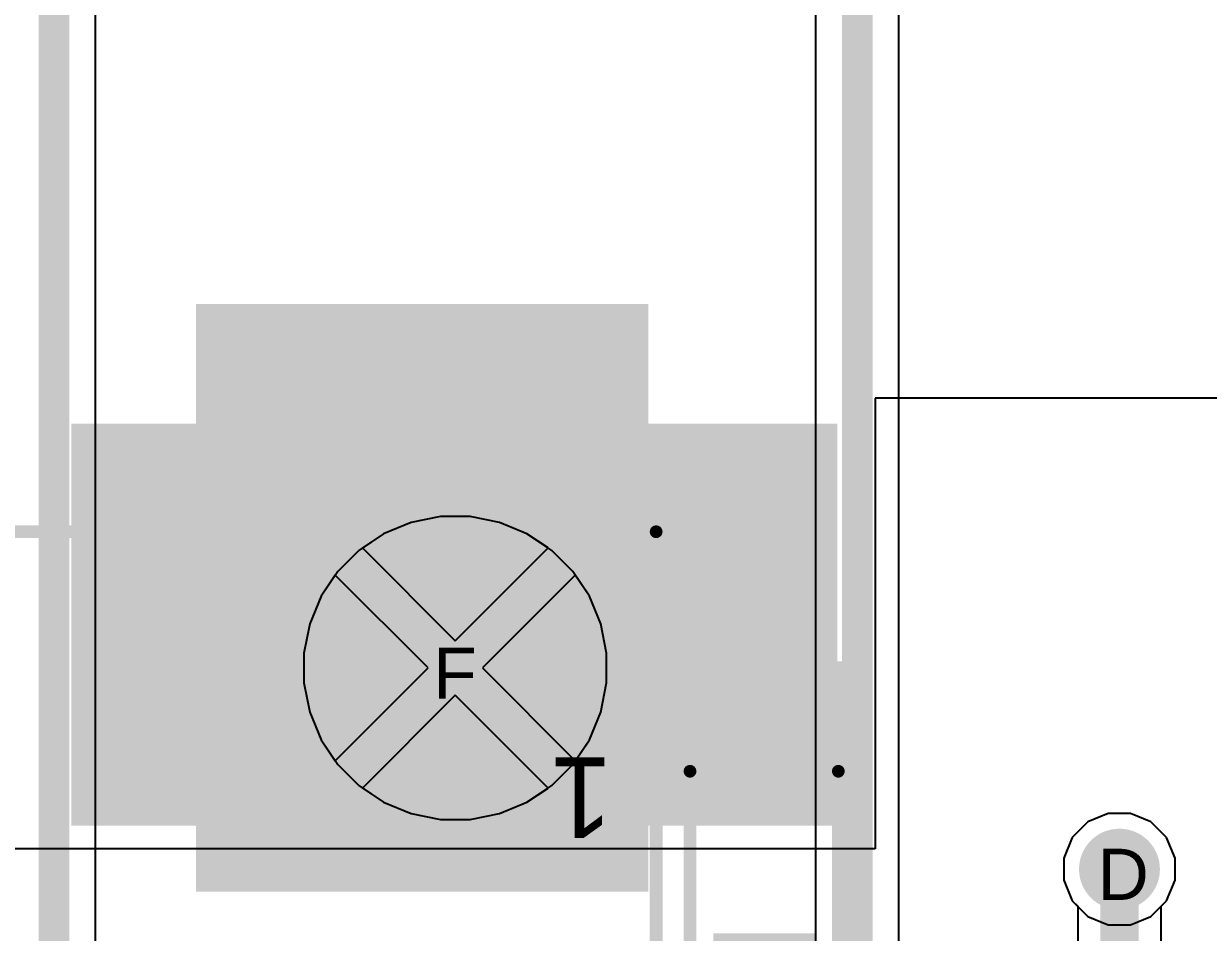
# Model space of a CAD drawing. Header units: inches. Extents: x 0 to 5401, y 0 to 5414.
# Drawn here: x 63.45 to 75.22, y 30.53 to 39.56 of the extents above; entities that cross this region are included whole.
import ezdxf

# ---------------------------------------------------------------- set-up
doc = ezdxf.new("R2010")
doc.units = ezdxf.units.IN
for name, color, linetype in [('Bottom Layer', 5, 'Continuous'), ('Bottom Solder', 6, 'Continuous'), ('Drill Drawing', 1, 'Continuous'), ('Layer 1', 16, 'Continuous'), ('Layer 2', 76, 'Continuous'), ('Multi-Layer', 9, 'Continuous'), ('Pad Holes', 156, 'Continuous'), ('Top Layer', 1, 'Continuous'), ('Top Overlay', 2, 'Continuous'), ('Top Paste', 8, 'Continuous'), ('Top Solder', 216, 'Continuous'), ('Via Holes', 16, 'Continuous')]:
    doc.layers.add(name, color=color, linetype=linetype)
doc.styles.add('Arial', font='', dxfattribs={"height": 0.2})
doc.styles.get('Arial').set_extended_font_data('Arial')

# ---------------------------------------------------------------- blocks, each defined once
blk = doc.blocks.new('HF33F_024_ZS3_177')
at = {"layer": 'Bottom Layer'}
h = blk.add_hatch(color=5, dxfattribs=at)
edge = h.paths.add_edge_path()
edge.add_arc((-8.9, -3.81), 1.25, 0, 360)
at = {"layer": 'Bottom Solder'}
h = blk.add_hatch(color=6, dxfattribs=at)
edge = h.paths.add_edge_path()
edge.add_arc((-8.9, -3.81), 1.301, 0, 360)
at = {"layer": 'Layer 1'}
h = blk.add_hatch(color=16, dxfattribs=at)
edge = h.paths.add_edge_path()
edge.add_arc((-8.9, -3.81), 1.25, 0, 360)
at = {"layer": 'Layer 2'}
h = blk.add_hatch(color=76, dxfattribs=at)
edge = h.paths.add_edge_path()
edge.add_arc((-8.9, -3.81), 1.25, 0, 360)
at = {"layer": 'Multi-Layer'}
h = blk.add_hatch(color=9, dxfattribs=at)
edge = h.paths.add_edge_path()
edge.add_arc((-8.9, -3.81), 1.25, 0, 360)
at = {"layer": 'Pad Holes'}
h = blk.add_hatch(color=7, dxfattribs=at)
edge = h.paths.add_edge_path()
edge.add_arc((-8.9, -3.81), 0.7, 0, 360)
at = {"layer": 'Top Layer'}
h = blk.add_hatch(color=1, dxfattribs=at)
edge = h.paths.add_edge_path()
edge.add_arc((-8.9, -3.81), 1.25, 0, 360)
at = {"layer": 'Top Solder'}
h = blk.add_hatch(color=216, dxfattribs=at)
edge = h.paths.add_edge_path()
edge.add_arc((-8.9, -3.81), 1.301, 0, 360)
at = {"layer": 'Top Overlay'}
for points in [[(-10.897, 5.156, 0.127, 0.127, 0), (-10.897, -5.163, 0.127, 0.127, 0)], [(9.7, -5.163, 0.127, 0.127, 0), (-10.897, -5.163, 0.127, 0.127, 0)]]:
    blk.add_lwpolyline(points, format="xyseb", dxfattribs=at)
blk.add_lwpolyline([(-10.928, -5.163, 0.0635, 0.0635, 1), (-10.865, -5.163, 0.0635, 0.0635, 1)], format="xyseb", close=True, dxfattribs=at)
blk.add_lwpolyline([(-10.928, -5.163, 0.0635, 0.0635, 1), (-10.865, -5.163, 0.0635, 0.0635, 1)], format="xyseb", close=True, dxfattribs=at)
at = {"layer": 'Top Overlay', "style": 'Arial'}
blk.add_text('1', height=0.8, dxfattribs=at).set_placement((-10.465, -2.921))
blk = doc.blocks.new('SOD_323_211')
at = {"layer": 'Top Layer'}
for points in [[(-0.75, -0.45), (-1.55, -0.45), (-1.55, 0.45), (-0.75, 0.45)], [(1.55, -0.45), (0.75, -0.45), (0.75, 0.45), (1.55, 0.45)]]:
    blk.add_hatch(color=1, dxfattribs=at).paths.add_polyline_path(points)
at = {"layer": 'Top Overlay'}
for points in [[(-2.007, 0.483), (-0.914, 0.483), (-0.914, 0.787), (-2.007, 0.787)], [(-2.007, -0.508), (-1.575, -0.508), (-1.575, 0.508), (-2.007, 0.508)], [(-2.007, -0.787), (-0.914, -0.787), (-0.914, -0.483), (-2.007, -0.483)]]:
    blk.add_hatch(color=2, dxfattribs=at).paths.add_polyline_path(points)
at = {"layer": 'Top Paste'}
for points in [[(-0.75, -0.45), (-1.55, -0.45), (-1.55, 0.45), (-0.75, 0.45)], [(1.55, -0.45), (0.75, -0.45), (0.75, 0.45), (1.55, 0.45)]]:
    blk.add_hatch(color=8, dxfattribs=at).paths.add_polyline_path(points)
at = {"layer": 'Top Solder'}
for points in [[(-0.695, -0.505), (-1.605, -0.505), (-1.605, 0.505), (-0.695, 0.505)], [(1.605, -0.505), (0.695, -0.505), (0.695, 0.505), (1.605, 0.505)]]:
    blk.add_hatch(color=216, dxfattribs=at).paths.add_polyline_path(points)
at = {"layer": 'Top Overlay'}
for points in [[(0.94, 0.737, 0.127, 0.127, 0), (-0.914, 0.737, 0.127, 0.127, 0)], [(0.94, 0.559, 0.127, 0.127, 0), (0.94, 0.737, 0.127, 0.127, 0)], [(0.94, -0.737, 0.127, 0.127, 0), (0.94, -0.559, 0.127, 0.127, 0)], [(0.94, -0.737, 0.127, 0.127, 0), (-0.914, -0.737, 0.127, 0.127, 0)]]:
    blk.add_lwpolyline(points, format="xyseb", dxfattribs=at)
for points in [[(-0.946, 0.737, 0.0635, 0.0635, 1), (-0.883, 0.737, 0.0635, 0.0635, 1)], [(0.908, 0.737, 0.0635, 0.0635, 1), (0.972, 0.737, 0.0635, 0.0635, 1)], [(0.908, 0.737, 0.0635, 0.0635, 1), (0.972, 0.737, 0.0635, 0.0635, 1)], [(0.908, 0.559, 0.0635, 0.0635, 1), (0.972, 0.559, 0.0635, 0.0635, 1)], [(0.908, -0.559, 0.0635, 0.0635, 1), (0.972, -0.559, 0.0635, 0.0635, 1)], [(-0.946, -0.737, 0.0635, 0.0635, 1), (-0.883, -0.737, 0.0635, 0.0635, 1)], [(0.908, -0.737, 0.0635, 0.0635, 1), (0.972, -0.737, 0.0635, 0.0635, 1)], [(0.908, -0.737, 0.0635, 0.0635, 1), (0.972, -0.737, 0.0635, 0.0635, 1)]]:
    blk.add_lwpolyline(points, format="xyseb", close=True, dxfattribs=at)

msp = doc.modelspace()

# ---------------------------------------------------------------- hatches: boundary and pattern name
at = {"layer": 'Bottom Layer'}
h = msp.add_hatch(color=5, dxfattribs=at)
edge = h.paths.add_edge_path()
edge.add_arc((74.336, 31.159), 0.3, 0, 360)
at = {"layer": 'Bottom Solder'}
h = msp.add_hatch(color=6, dxfattribs=at)
edge = h.paths.add_edge_path()
edge.add_arc((74.336, 31.159), 0.402, 0, 360)
at = {"layer": 'Layer 1'}
h = msp.add_hatch(color=16, dxfattribs=at)
edge = h.paths.add_edge_path()
edge.add_arc((74.336, 31.159), 0.3, 0, 360)
at = {"layer": 'Layer 2'}
msp.add_hatch(color=76, dxfattribs=at).paths.add_polyline_path([(65.157, 30.936), (69.655, 30.936), (69.655, 36.774), (65.157, 36.774)])
h = msp.add_hatch(color=76, dxfattribs=at)
edge = h.paths.add_edge_path()
edge.add_arc((74.336, 31.159), 0.3, 0, 360)
at = {"layer": 'Top Layer'}
msp.add_hatch(color=1, dxfattribs=at).paths.add_polyline_path([(63.921, 31.59), (71.531, 31.59), (71.531, 35.585), (63.921, 35.585)])
h = msp.add_hatch(color=1, dxfattribs=at)
edge = h.paths.add_edge_path()
edge.add_arc((74.336, 31.159), 0.3, 0, 360)
at = {"layer": 'Top Solder'}
h = msp.add_hatch(color=216, dxfattribs=at)
edge = h.paths.add_edge_path()
edge.add_arc((74.336, 31.159), 0.402, 0, 360)
at = {"layer": 'Via Holes'}
h = msp.add_hatch(color=7, dxfattribs=at)
edge = h.paths.add_edge_path()
edge.add_arc((74.336, 31.159), 0.15, 0, 360)

# ---------------------------------------------------------------- linework, layer by layer
at = {"layer": 'Bottom Layer'}
for p, q in [((64.161, 25.248), (64.161, 50.795)), ((71.315, 50.844), (71.315, 22.047)), ((72.144, 21.875), (72.144, 46.12)), ((67.587, 34.662), (67.296, 34.604)), ((67.883, 34.662), (67.587, 34.662)), ((68.174, 34.604), (67.883, 34.662)), ((67.296, 34.604), (67.023, 34.491)), ((68.447, 34.491), (68.174, 34.604)), ((67.023, 34.491), (66.776, 34.326)), ((68.694, 34.326), (68.447, 34.491)), ((66.776, 34.326), (66.567, 34.116)), ((68.903, 34.116), (68.694, 34.326)), ((66.567, 34.116), (66.402, 33.87)), ((69.068, 33.87), (68.903, 34.116)), ((66.402, 33.87), (66.289, 33.596)), ((69.181, 33.596), (69.068, 33.87)), ((66.289, 33.596), (66.231, 33.306)), ((69.239, 33.306), (69.181, 33.596)), ((66.231, 33.306), (66.231, 33.01)), ((69.239, 33.01), (69.239, 33.306)), ((66.231, 33.01), (66.289, 32.719)), ((69.181, 32.719), (69.239, 33.01)), ((66.289, 32.719), (66.402, 32.445)), ((69.068, 32.445), (69.181, 32.719)), ((66.402, 32.445), (66.567, 32.199)), ((68.903, 32.199), (69.068, 32.445)), ((66.567, 32.199), (66.776, 31.989)), ((68.694, 31.989), (68.903, 32.199)), ((66.776, 31.989), (67.023, 31.825)), ((68.447, 31.825), (68.694, 31.989)), ((67.023, 31.825), (67.296, 31.712)), ((68.174, 31.712), (68.447, 31.825)), ((67.296, 31.712), (67.587, 31.654)), ((67.883, 31.654), (68.174, 31.712)), ((74.225, 31.713), (74.022, 31.629)), ((74.446, 31.713), (74.225, 31.713)), ((74.649, 31.629), (74.446, 31.713)), ((67.587, 31.654), (67.883, 31.654)), ((74.022, 31.629), (73.866, 31.473)), ((74.805, 31.473), (74.649, 31.629)), ((73.866, 31.473), (73.782, 31.269)), ((74.89, 31.269), (74.805, 31.473)), ((73.782, 31.269), (73.782, 31.049)), ((74.89, 31.049), (74.89, 31.269)), ((73.782, 31.049), (73.866, 30.845)), ((74.805, 30.845), (74.89, 31.049)), ((73.866, 30.845), (73.921, 30.79)), ((74.75, 30.79), (74.805, 30.845)), ((73.921, 30.79), (73.921, 19.772)), ((74.75, 19.601), (74.75, 30.79))]:
    msp.add_line(p, q, dxfattribs=at)
for points in [[(71.73, 21.875, 0.305, 0.305, 0), (71.73, 50.844, 0.305, 0.305, 0)], [(63.747, 25.076, 0.305, 0.305, 0), (63.747, 50.795, 0.305, 0.305, 0)], [(74.336, 19.601, 0.305, 0.305, 0), (74.336, 31.159, 0.305, 0.305, 0)]]:
    msp.add_lwpolyline(points, format="xyseb", dxfattribs=at)
msp.add_lwpolyline([(74.259, 31.159, 0.152, 0.152, 1), (74.412, 31.159, 0.152, 0.152, 1)], format="xyseb", close=True, dxfattribs=at)
at = {"layer": 'Layer 1'}
for p, q in [((67.587, 34.662), (67.296, 34.604)), ((67.883, 34.662), (67.587, 34.662)), ((68.174, 34.604), (67.883, 34.662)), ((67.296, 34.604), (67.023, 34.491)), ((68.447, 34.491), (68.174, 34.604)), ((67.023, 34.491), (66.776, 34.326)), ((68.694, 34.326), (68.447, 34.491)), ((66.776, 34.326), (66.567, 34.116)), ((68.903, 34.116), (68.694, 34.326)), ((66.567, 34.116), (66.402, 33.87)), ((69.068, 33.87), (68.903, 34.116)), ((66.402, 33.87), (66.289, 33.596)), ((69.181, 33.596), (69.068, 33.87)), ((66.289, 33.596), (66.231, 33.306)), ((69.239, 33.306), (69.181, 33.596)), ((66.231, 33.306), (66.231, 33.01)), ((69.239, 33.01), (69.239, 33.306)), ((66.231, 33.01), (66.289, 32.719)), ((69.181, 32.719), (69.239, 33.01)), ((66.289, 32.719), (66.402, 32.445)), ((69.068, 32.445), (69.181, 32.719)), ((66.402, 32.445), (66.567, 32.199)), ((68.903, 32.199), (69.068, 32.445)), ((66.567, 32.199), (66.776, 31.989)), ((68.694, 31.989), (68.903, 32.199)), ((66.776, 31.989), (67.023, 31.825)), ((68.447, 31.825), (68.694, 31.989)), ((67.023, 31.825), (67.296, 31.712)), ((68.174, 31.712), (68.447, 31.825)), ((67.296, 31.712), (67.587, 31.654)), ((67.883, 31.654), (68.174, 31.712)), ((74.225, 31.713), (74.022, 31.629)), ((74.446, 31.713), (74.225, 31.713)), ((74.649, 31.629), (74.446, 31.713)), ((67.587, 31.654), (67.883, 31.654)), ((74.022, 31.629), (73.866, 31.473)), ((74.805, 31.473), (74.649, 31.629)), ((73.866, 31.473), (73.782, 31.269)), ((74.89, 31.269), (74.805, 31.473)), ((73.782, 31.269), (73.782, 31.049)), ((74.89, 31.049), (74.89, 31.269)), ((73.782, 31.049), (73.866, 30.845)), ((74.805, 30.845), (74.89, 31.049)), ((73.866, 30.845), (74.022, 30.69)), ((74.649, 30.69), (74.805, 30.845)), ((74.022, 30.69), (74.225, 30.605)), ((74.446, 30.605), (74.649, 30.69)), ((74.225, 30.605), (74.446, 30.605))]:
    msp.add_line(p, q, dxfattribs=at)
at = {"layer": 'Layer 2'}
for p, q in [((67.587, 34.662), (67.296, 34.604)), ((67.883, 34.662), (67.587, 34.662)), ((68.174, 34.604), (67.883, 34.662)), ((67.296, 34.604), (67.023, 34.491)), ((68.447, 34.491), (68.174, 34.604)), ((67.023, 34.491), (66.812, 34.35)), ((68.658, 34.35), (68.447, 34.491)), ((66.812, 34.35), (67.735, 33.427)), ((67.735, 33.427), (68.658, 34.35)), ((66.543, 34.081), (66.402, 33.87)), ((67.466, 33.158), (66.543, 34.081)), ((68.927, 34.081), (68.004, 33.158)), ((69.068, 33.87), (68.927, 34.081)), ((66.402, 33.87), (66.289, 33.596)), ((69.181, 33.596), (69.068, 33.87)), ((66.289, 33.596), (66.231, 33.306)), ((69.239, 33.306), (69.181, 33.596)), ((66.231, 33.306), (66.231, 33.01)), ((69.239, 33.01), (69.239, 33.306)), ((66.543, 32.235), (67.466, 33.158)), ((68.004, 33.158), (68.927, 32.235)), ((66.231, 33.01), (66.289, 32.719)), ((69.181, 32.719), (69.239, 33.01)), ((67.735, 32.888), (66.812, 31.965)), ((68.658, 31.965), (67.735, 32.888)), ((66.289, 32.719), (66.402, 32.445)), ((69.068, 32.445), (69.181, 32.719)), ((66.402, 32.445), (66.543, 32.235)), ((68.927, 32.235), (69.068, 32.445)), ((66.812, 31.965), (67.023, 31.825)), ((68.447, 31.825), (68.658, 31.965)), ((67.023, 31.825), (67.296, 31.712)), ((68.174, 31.712), (68.447, 31.825)), ((67.296, 31.712), (67.587, 31.654)), ((67.883, 31.654), (68.174, 31.712)), ((74.225, 31.713), (74.022, 31.629)), ((74.446, 31.713), (74.225, 31.713)), ((74.649, 31.629), (74.446, 31.713)), ((67.587, 31.654), (67.883, 31.654)), ((74.022, 31.629), (73.866, 31.473)), ((74.805, 31.473), (74.649, 31.629)), ((73.866, 31.473), (73.782, 31.269)), ((74.89, 31.269), (74.805, 31.473)), ((73.782, 31.269), (73.782, 31.049)), ((74.89, 31.049), (74.89, 31.269)), ((73.782, 31.049), (73.866, 30.845)), ((74.805, 30.845), (74.89, 31.049)), ((73.866, 30.845), (74.022, 30.69)), ((74.649, 30.69), (74.805, 30.845)), ((74.022, 30.69), (74.225, 30.605)), ((74.446, 30.605), (74.649, 30.69)), ((74.225, 30.605), (74.446, 30.605))]:
    msp.add_line(p, q, dxfattribs=at)
at = {"layer": 'Top Layer'}
for p, q in [((90.627, 35.839), (71.907, 35.839)), ((71.907, 35.839), (71.907, 31.362)), ((67.587, 34.662), (67.296, 34.604)), ((67.883, 34.662), (67.587, 34.662)), ((68.174, 34.604), (67.883, 34.662)), ((67.296, 34.604), (67.023, 34.491)), ((68.447, 34.491), (68.174, 34.604)), ((67.023, 34.491), (66.812, 34.35)), ((68.658, 34.35), (68.447, 34.491)), ((66.812, 34.35), (67.735, 33.427)), ((67.735, 33.427), (68.658, 34.35)), ((66.543, 34.081), (66.402, 33.87)), ((67.466, 33.158), (66.543, 34.081)), ((68.927, 34.081), (68.004, 33.158)), ((69.068, 33.87), (68.927, 34.081)), ((66.402, 33.87), (66.289, 33.596)), ((69.181, 33.596), (69.068, 33.87)), ((66.289, 33.596), (66.231, 33.306)), ((69.239, 33.306), (69.181, 33.596)), ((66.231, 33.306), (66.231, 33.01)), ((69.239, 33.01), (69.239, 33.306)), ((66.543, 32.235), (67.466, 33.158)), ((68.004, 33.158), (68.927, 32.235)), ((66.231, 33.01), (66.289, 32.719)), ((69.181, 32.719), (69.239, 33.01)), ((67.735, 32.888), (66.812, 31.965)), ((68.658, 31.965), (67.735, 32.888)), ((66.289, 32.719), (66.402, 32.445)), ((69.068, 32.445), (69.181, 32.719)), ((66.402, 32.445), (66.543, 32.235)), ((68.927, 32.235), (69.068, 32.445)), ((66.812, 31.965), (67.023, 31.825)), ((68.447, 31.825), (68.658, 31.965)), ((67.023, 31.825), (67.296, 31.712)), ((68.174, 31.712), (68.447, 31.825)), ((67.296, 31.712), (67.587, 31.654)), ((67.883, 31.654), (68.174, 31.712)), ((67.587, 31.654), (67.883, 31.654)), ((71.907, 31.362), (54.204, 31.362))]:
    msp.add_line(p, q, dxfattribs=at)
msp.add_lwpolyline([(74.336, 30.194, 0.381, 0.381, 0), (74.336, 31.159, 0.381, 0.381, 0)], format="xyseb", dxfattribs=at)
msp.add_lwpolyline([(74.24, 31.159, 0.191, 0.191, 1), (74.431, 31.159, 0.191, 0.191, 1)], format="xyseb", close=True, dxfattribs=at)

# ---------------------------------------------------------------- block references
for name, p, rotation in [('HF33F_024_ZS3_177', (58.835, 29.348), 180), ('SOD_323_211', (70.805, 31.217), 270)]:
    msp.add_blockref(name, p, dxfattribs=dict(rotation=rotation))

# ---------------------------------------------------------------- texts
at = {"layer": 'Drill Drawing', "style": 'Arial'}
for s, p in [('F', (67.515, 32.853)), ('D', (74.116, 30.854))]:
    msp.add_text(s, height=0.508, dxfattribs=at).set_placement(p)

doc.saveas('drawing.dxf')
